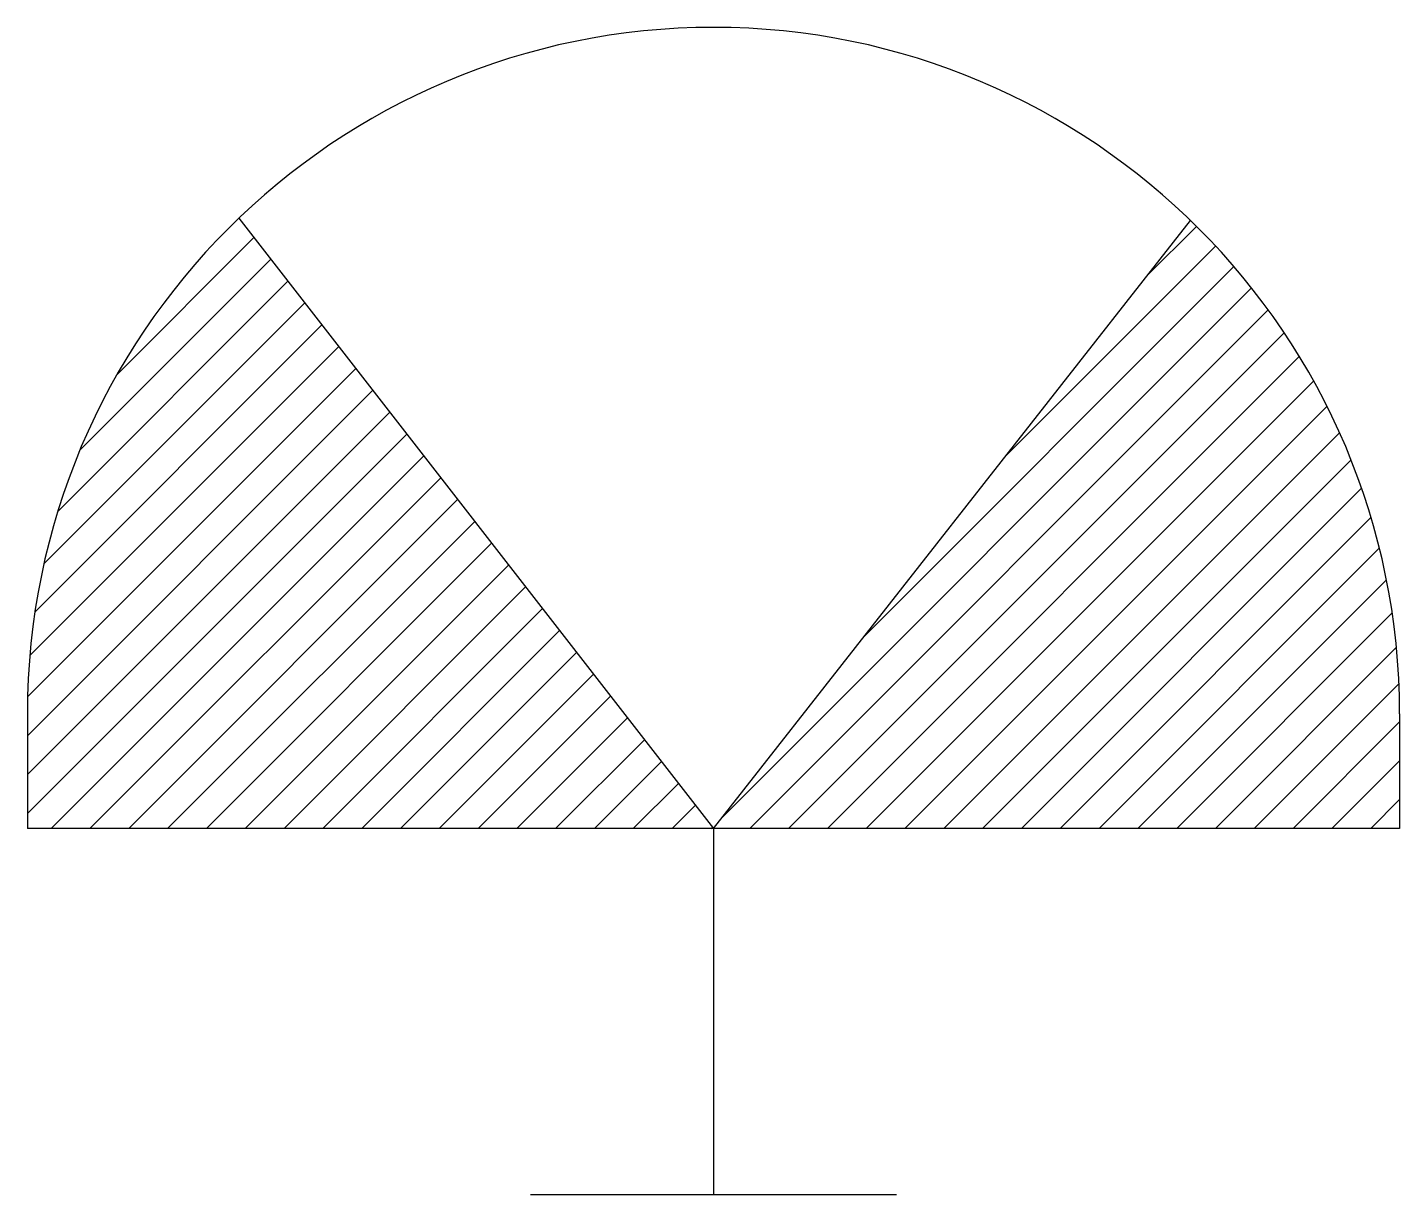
# Model space of a CAD drawing. Extents: x -0.098 to 0.098, y 0 to 0.166.
import ezdxf

# ---------------------------------------------------------------- set-up
doc = ezdxf.new("R2010")
doc.units = 0
doc.header["$MEASUREMENT"] = 0
doc.layers.get('0').update_dxf_attribs({"linetype": 'CONTINUOUS'})

# ---------------------------------------------------------------- blocks, each defined once
blk = doc.blocks.new('*X0')
at = {"color": 0}
for p, q in [((1.9638, 1.9638), (2.0202, 2.0202)), ((0.7914, 1.852), (0.9469, 2.0076)), ((1.8028, 1.7586), (2.042, 1.9978)), ((0.7488, 1.7653), (0.9662, 1.9827)), ((1.6418, 1.5534), (2.0628, 1.9744)), ((0.7238, 1.6961), (0.9856, 1.9578)), ((1.4807, 1.3482), (2.0828, 1.9502)), ((0.7078, 1.6359), (1.0049, 1.933)), ((1.5115, 1.3347), (2.1019, 1.9251)), ((0.6977, 1.5815), (1.0242, 1.9081)), ((1.5557, 1.3347), (2.12, 1.8991)), ((0.6918, 1.5315), (1.0436, 1.8833)), ((1.5999, 1.3347), (2.1372, 1.8721)), ((0.6892, 1.4847), (1.0629, 1.8584)), ((1.6441, 1.3347), (2.1535, 1.8441)), ((0.689, 1.4403), (1.0822, 1.8336)), ((1.6883, 1.3347), (2.1688, 1.8152)), ((0.689, 1.3961), (1.1016, 1.8087)), ((0.689, 1.3519), (1.1209, 1.7838)), ((1.7325, 1.3347), (2.183, 1.7852)), ((0.716, 1.3347), (1.1403, 1.759)), ((1.7767, 1.3347), (2.1961, 1.7542)), ((0.7602, 1.3347), (1.1596, 1.7341)), ((1.8209, 1.3347), (2.2081, 1.722)), ((0.8044, 1.3347), (1.1789, 1.7093)), ((1.8651, 1.3347), (2.2189, 1.6886)), ((0.8486, 1.3347), (1.1983, 1.6844)), ((0.8928, 1.3347), (1.2176, 1.6595)), ((1.9093, 1.3347), (2.2284, 1.6539)), ((0.937, 1.3347), (1.2369, 1.6347)), ((0.9812, 1.3347), (1.2563, 1.6098)), ((1.9535, 1.3347), (2.2365, 1.6177)), ((1.0254, 1.3347), (1.2756, 1.585)), ((1.9977, 1.3347), (2.243, 1.5801)), ((1.0696, 1.3347), (1.2949, 1.5601)), ((1.1138, 1.3347), (1.3143, 1.5352)), ((2.0418, 1.3347), (2.2478, 1.5407)), ((1.158, 1.3347), (1.3336, 1.5104)), ((1.2022, 1.3347), (1.3529, 1.4855)), ((2.086, 1.3347), (2.2507, 1.4994)), ((1.2464, 1.3347), (1.3723, 1.4607)), ((2.1302, 1.3347), (2.2515, 1.456)), ((1.2905, 1.3347), (1.3916, 1.4358)), ((1.3347, 1.3347), (1.4109, 1.4109)), ((2.1744, 1.3347), (2.2515, 1.4118)), ((1.3789, 1.3347), (1.4303, 1.3861)), ((1.4231, 1.3347), (1.4496, 1.3612)), ((2.2186, 1.3347), (2.2515, 1.3676)), ((1.4673, 1.3347), (1.469, 1.3364))]:
    blk.add_line(p, q, dxfattribs=at)

msp = doc.modelspace()

# ---------------------------------------------------------------- linework, layer by layer
for p, q in [((-0.06755, 0.13893), (0, 0.05208)), ((0, 0.05208), (0.06789, 0.13861)), ((-0.09766, 0.06841), (-0.09766, 0.05208)), ((0.09766, 0.06841), (0.09766, 0.05208)), ((0.09766, 0.05208), (-0.09766, 0.05208)), ((0, 0.05208), (0, 0)), ((-0.02604, 0), (0.02604, 0))]:
    msp.add_line(p, q)
msp.add_arc((0, 0.06841), 0.09766, 0, 180)

# ---------------------------------------------------------------- block references
at = {"xscale": 0.125, "yscale": 0.125, "zscale": 0.125}
msp.add_blockref('*X0', (-0.18378, -0.11476), dxfattribs=at)

doc.saveas('drawing.dxf')
